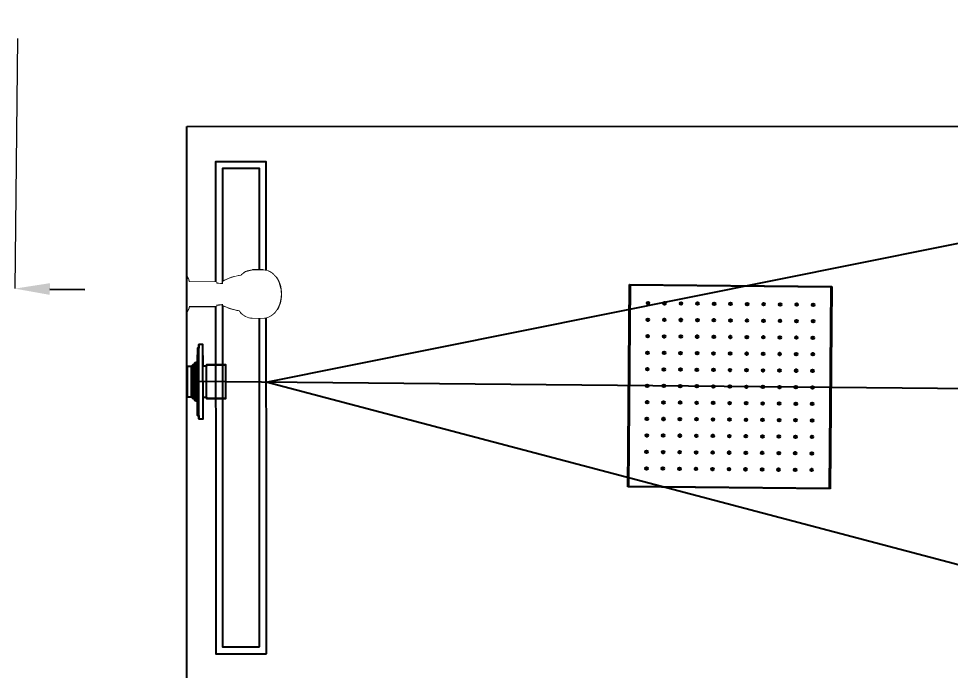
# Model space of a CAD drawing. Extents: x -678889171 to 586587, y -792238163 to 335485.
# Drawn here: x 83210 to 84591, y 36367 to 37333 of the extents above; entities that cross this region are included whole.
import ezdxf
from ezdxf.enums import TextEntityAlignment as Align

# ---------------------------------------------------------------- set-up
doc = ezdxf.new("R2010")
doc.units = 0
doc.header["$MEASUREMENT"] = 0
doc.set_wipeout_variables(frame=1)
doc.layers.get('Defpoints').update_dxf_attribs({"color": 252})
for name, color, linetype in [('1', 8, 'Continuous'), ('XR-A-9TH-FLOOR$0$A-ANNO-SYMB', 252, 'Continuous'), ('XR-Typ24$0$XR-A-2ND-FLOOR$0$XR-A-TYP-2-3-4-5-6-7-8-9-10$0$A-FURN-SANT', 252, 'Continuous'), ('XR-Typ24$0$XR-A-2ND-FLOOR$0$XR-A-TYP-2-3-4-5-6-7-8-9-10$0$A-WALL', 252, 'Continuous'), ('XR-Typ24$0$XR-A-2ND-FLOOR$0$XR-A-TYP-2-3-4-5-6-7-8-9-10$0$XR-A-TYP$0$TYPICAL TYPES$0$XREF_3BR$0$I-WC', 252, 'Continuous'), ('XR-Typ24$0$XR-A-2ND-FLOOR$0$XR-A-TYP-2-3-4-5-6-7-8-9-10$0$XR-A-TYP$0$TYPICAL TYPES$0$XREF_3BR$0$WC-SERIAL', 252, 'Continuous')]:
    doc.layers.add(name, color=color, linetype=linetype)
doc.styles.add('Work$0$E-M.MODUL', font='romans.shx', dxfattribs={"width": 0.8})
doc.styles.add('XR-Typ24$0$XR-A-2ND-FLOOR$0$XR-A-TYP-2-3-4-5-6-7-8-9-10$0$XR-A-TYP$0$TYPICAL TYPES$0$XREF_3BR$0$Standard', font='arial.ttf')
doc.dimstyles.new('Work$0$S-DIM', dxfattribs={"dimscale": 500, "dimtxt": 0.2065, "dimasz": 0.104, "dimexe": 0, "dimexo": 0, "dimgap": 0, "dimtad": 0, "dimdec": 0, "dimzin": 0, "dimdsep": 46, "dimtxsty": 'Work$0$E-M.MODUL', "dimcen": 0.25, "dimclrd": 5, "dimclre": 5, "dimclrt": 1, "dimadec": 0, "dimazin": 0, "dimtfac": 1, "dimtdec": 0, "dimtofl": 0, "dimtmove": 0, "dimatfit": 3, "dimfxl": 1, "dimtolj": 1, "dimtzin": 0, "dimlwe": 13, "dimarcsym": 0})

# ---------------------------------------------------------------- blocks, each defined once
blk = doc.blocks.new('*D2955')
at = {"layer": '1', "color": 5, "lineweight": 13, "transparency": 16777216}
for p, q in [((82902.50312954244, 37307.10410852333), (82898.3297582532, 36936.20003600788)), ((83208.18809400187, 37303.66457536972), (83204.01472271263, 36932.76050285427))]:
    blk.add_line(p, q, dxfattribs=at)
at = {"layer": '1', "color": 5, "lineweight": -2, "transparency": 16777216}
for p, q in [((82846.33304967056, 36936.78509717818), (82794.33634108794, 36937.37015834848)), ((83256.01143129525, 36932.17544168398), (83308.00813987789, 36931.59038051368))]:
    blk.add_line(p, q, dxfattribs=at)
at = {"layer": '1', "color": 5, "transparency": 16777216}
for points in [[(82846.4305598656, 36945.45121527528), (82846.23553947551, 36928.11897908107), (82898.3297582532, 36936.20003600788)], [(83256.1089414903, 36940.84155978107), (83255.9139211002, 36923.50932358687), (83204.01472271263, 36932.76050285427)]]:
    blk.add_solid(points, dxfattribs=at)
at = {"layer": 'Defpoints', "color": 0, "transparency": 16777216}
for p in [(82902.50312954244, 37307.10410852333, 2.591455893778999e-06), (83208.18809400187, 37303.66457536972), (83204.01472271263, 36932.76050285427)]:
    blk.add_point(p, dxfattribs=at)
at = {"layer": '1', "color": 1, "transparency": 16777216, "insert": (83051.1722404829, 36934.48026943108), "char_height": 103.25, "attachment_point": 5, "rotation": 359.3553414788835, "style": 'Work$0$E-M.MODUL'}
blk.add_mtext('\\A1;300', dxfattribs=at)
blk = doc.blocks.new('XR-Typ24$0$XR-A-2ND-FLOOR$0$XR-A-TYP-2-3-4-5-6-7-8-9-10$0$XR-A-TYP$0$TYPICAL TYPES$0$XREF_3BR$0$XREF-1BA$0$11TH FLOOR PLAN EAST TOWER$0$11TH TO 17TH FLOOR PLAN EAST TOWER$0$CEILING SHOWER')
at = {"layer": 'XR-Typ24$0$XR-A-2ND-FLOOR$0$XR-A-TYP-2-3-4-5-6-7-8-9-10$0$A-FURN-SANT'}
for p, q in [((0, 30), (30, 30)), ((-1.818989403545856e-12, 0), (0, 30)), ((0, 30), (0.09999999999854481, 29.90000000000055)), ((0.09999999999854481, 29.90000000000055), (0.09999999999854481, 0.1000000000003638)), ((29.89999999999964, 29.90000000000009), (0.09999999999854481, 29.90000000000055)), ((30, 30), (29.89999999999964, 29.90000000000009)), ((29.89999999999964, 0.1000000000003638), (29.89999999999964, 29.90000000000009)), ((30, 30), (29.99999999999818, 0)), ((0.09999999999854481, 0.1000000000003638), (-1.818989403545856e-12, 0)), ((29.99999999999818, 0), (-1.818989403545856e-12, 0)), ((0.09999999999854481, 0.1000000000003638), (29.89999999999964, 0.1000000000003638)), ((29.89999999999964, 0.1000000000003638), (29.99999999999818, 0))]:
    blk.add_line(p, q, dxfattribs=at)
for centre, radius in [((2.749999999998181, 27.25000000000045), 0.2000000000000001), ((2.749999999998181, 27.25000000000045), 0.1749999999999999), ((2.749999999998181, 27.25000000000045), 0.125), ((2.749999999998181, 27.25000000000045), 0.04999999999999998), ((5.199999999998909, 27.25000000000045), 0.2000000000000001), ((5.199999999998909, 27.25000000000045), 0.1749999999999999), ((5.199999999998909, 27.25000000000045), 0.125), ((5.199999999998909, 27.25000000000045), 0.04999999999999998), ((7.649999999997817, 27.25), 0.2000000000000001), ((7.649999999997817, 27.25), 0.1749999999999999), ((7.649999999997817, 27.25), 0.125), ((7.649999999997817, 27.25), 0.04999999999999998), ((10.10000000000036, 27.25000000000045), 0.2000000000000001), ((10.10000000000036, 27.25000000000045), 0.1749999999999999), ((10.10000000000036, 27.25000000000045), 0.125), ((10.10000000000036, 27.25000000000045), 0.04999999999999998), ((12.54999999999927, 27.25), 0.2000000000000001), ((12.54999999999927, 27.25), 0.1749999999999999), ((12.54999999999927, 27.25), 0.125), ((12.54999999999927, 27.25), 0.04999999999999998), ((15, 27.25), 0.2000000000000001), ((15, 27.25), 0.1749999999999999), ((15, 27.25), 0.125), ((15, 27.25), 0.04999999999999998), ((17.44999999999891, 27.25), 0.2000000000000001), ((17.44999999999891, 27.25), 0.1749999999999999), ((17.44999999999891, 27.25), 0.125), ((17.44999999999891, 27.25), 0.04999999999999998), ((19.89999999999782, 27.25000000000045), 0.2000000000000001), ((19.89999999999782, 27.25000000000045), 0.1749999999999999), ((19.89999999999782, 27.25000000000045), 0.125), ((19.89999999999782, 27.25000000000045), 0.04999999999999998), ((22.34999999999854, 27.25000000000045), 0.2000000000000001), ((22.34999999999854, 27.25000000000045), 0.1749999999999999), ((22.34999999999854, 27.25000000000045), 0.125), ((22.34999999999854, 27.25000000000045), 0.04999999999999998), ((24.79999999999927, 27.25000000000045), 0.2000000000000001), ((24.79999999999927, 27.25000000000045), 0.1749999999999999), ((24.79999999999927, 27.25000000000045), 0.125), ((24.79999999999927, 27.25000000000045), 0.04999999999999998), ((27.24999999999818, 27.25000000000045), 0.2000000000000001), ((27.24999999999818, 27.25000000000045), 0.1749999999999999), ((27.24999999999818, 27.25000000000045), 0.125), ((27.24999999999818, 27.25000000000045), 0.04999999999999998), ((2.749999999998181, 24.80000000000018), 0.2000000000000001), ((2.749999999998181, 24.80000000000018), 0.1749999999999999), ((2.749999999998181, 24.80000000000018), 0.125), ((5.199999999998909, 24.80000000000018), 0.2000000000000001), ((5.199999999998909, 24.80000000000018), 0.1749999999999999), ((5.199999999998909, 24.80000000000018), 0.125), ((7.649999999997817, 24.79999999999973), 0.2000000000000001), ((7.649999999997817, 24.79999999999973), 0.1749999999999999), ((7.649999999997817, 24.79999999999973), 0.125), ((10.09999999999854, 24.80000000000018), 0.2000000000000001), ((10.09999999999854, 24.80000000000018), 0.1749999999999999), ((10.09999999999854, 24.80000000000018), 0.125), ((12.54999999999927, 24.80000000000018), 0.2000000000000001), ((12.54999999999927, 24.80000000000018), 0.1749999999999999), ((12.54999999999927, 24.80000000000018), 0.125), ((14.99999999999818, 24.80000000000018), 0.2000000000000001), ((14.99999999999818, 24.80000000000018), 0.1749999999999999), ((14.99999999999818, 24.80000000000018), 0.125), ((17.45000000000073, 24.80000000000064), 0.2000000000000001), ((17.45000000000073, 24.80000000000064), 0.1749999999999999), ((17.45000000000073, 24.80000000000064), 0.125), ((19.89999999999964, 24.80000000000018), 0.2000000000000001), ((19.89999999999964, 24.80000000000018), 0.1749999999999999), ((19.89999999999964, 24.80000000000018), 0.125), ((22.35000000000036, 24.80000000000018), 0.2000000000000001), ((22.35000000000036, 24.80000000000018), 0.1749999999999999), ((22.35000000000036, 24.80000000000018), 0.125), ((24.79999999999745, 24.79999999999973), 0.2000000000000001), ((24.79999999999745, 24.79999999999973), 0.1749999999999999), ((24.79999999999745, 24.79999999999973), 0.125), ((27.24999999999818, 24.80000000000018), 0.2000000000000001), ((27.24999999999818, 24.80000000000018), 0.1749999999999999), ((27.24999999999818, 24.80000000000018), 0.125), ((2.749999999998181, 24.80000000000018), 0.04999999999999998), ((5.199999999998909, 24.80000000000018), 0.04999999999999998), ((7.649999999997817, 24.79999999999973), 0.04999999999999998), ((10.09999999999854, 24.80000000000018), 0.04999999999999998), ((12.54999999999927, 24.80000000000018), 0.04999999999999998), ((14.99999999999818, 24.80000000000018), 0.04999999999999998), ((17.45000000000073, 24.80000000000064), 0.04999999999999998), ((19.89999999999964, 24.80000000000018), 0.04999999999999998), ((22.35000000000036, 24.80000000000018), 0.04999999999999998), ((24.79999999999745, 24.79999999999973), 0.04999999999999998), ((27.24999999999818, 24.80000000000018), 0.04999999999999998), ((2.75, 22.35000000000036), 0.2000000000000001), ((2.75, 22.35000000000036), 0.1749999999999999), ((2.75, 22.35000000000036), 0.125), ((2.75, 22.35000000000036), 0.04999999999999998), ((5.199999999998909, 22.35000000000036), 0.2000000000000001), ((5.199999999998909, 22.35000000000036), 0.1749999999999999), ((5.199999999998909, 22.35000000000036), 0.125), ((5.199999999998909, 22.35000000000036), 0.04999999999999998), ((7.649999999999636, 22.35000000000036), 0.2000000000000001), ((7.649999999999636, 22.35000000000036), 0.1749999999999999), ((7.649999999999636, 22.35000000000036), 0.125), ((7.649999999999636, 22.35000000000036), 0.04999999999999998), ((10.09999999999854, 22.35000000000036), 0.2000000000000001), ((10.09999999999854, 22.35000000000036), 0.1749999999999999), ((10.09999999999854, 22.35000000000036), 0.125), ((10.09999999999854, 22.35000000000036), 0.04999999999999998), ((12.54999999999927, 22.35000000000036), 0.2000000000000001), ((12.54999999999927, 22.35000000000036), 0.1749999999999999), ((12.54999999999927, 22.35000000000036), 0.125), ((12.54999999999927, 22.35000000000036), 0.04999999999999998), ((14.99999999999818, 22.34999999999991), 0.2000000000000001), ((14.99999999999818, 22.34999999999991), 0.1749999999999999), ((14.99999999999818, 22.34999999999991), 0.125), ((14.99999999999818, 22.34999999999991), 0.04999999999999998), ((17.44999999999891, 22.35000000000036), 0.2000000000000001), ((17.44999999999891, 22.35000000000036), 0.1749999999999999), ((17.44999999999891, 22.35000000000036), 0.125), ((17.44999999999891, 22.35000000000036), 0.04999999999999998), ((19.89999999999782, 22.35000000000036), 0.2000000000000001), ((19.89999999999782, 22.35000000000036), 0.1749999999999999), ((19.89999999999782, 22.35000000000036), 0.125), ((19.89999999999782, 22.35000000000036), 0.04999999999999998), ((22.34999999999854, 22.35000000000036), 0.2000000000000001), ((22.34999999999854, 22.35000000000036), 0.1749999999999999), ((22.34999999999854, 22.35000000000036), 0.125), ((22.34999999999854, 22.35000000000036), 0.04999999999999998), ((24.79999999999927, 22.34999999999991), 0.2000000000000001), ((24.79999999999927, 22.34999999999991), 0.1749999999999999), ((24.79999999999927, 22.34999999999991), 0.125), ((24.79999999999927, 22.34999999999991), 0.04999999999999998), ((27.25, 22.35000000000036), 0.2000000000000001), ((27.25, 22.35000000000036), 0.1749999999999999), ((27.25, 22.35000000000036), 0.125), ((27.25, 22.35000000000036), 0.04999999999999998), ((2.749999999998181, 19.90000000000055), 0.2000000000000001), ((2.749999999998181, 19.90000000000055), 0.1749999999999999), ((2.749999999998181, 19.90000000000055), 0.125), ((2.749999999998181, 19.90000000000055), 0.04999999999999998), ((5.199999999998909, 19.90000000000009), 0.2000000000000001), ((5.199999999998909, 19.90000000000009), 0.1749999999999999), ((5.199999999998909, 19.90000000000009), 0.125), ((5.199999999998909, 19.90000000000009), 0.04999999999999998), ((7.649999999999636, 19.90000000000009), 0.2000000000000001), ((7.649999999999636, 19.90000000000009), 0.1749999999999999), ((7.649999999999636, 19.90000000000009), 0.125), ((7.649999999999636, 19.90000000000009), 0.04999999999999998), ((10.10000000000036, 19.90000000000009), 0.2000000000000001), ((10.10000000000036, 19.90000000000009), 0.1749999999999999), ((10.10000000000036, 19.90000000000009), 0.125), ((10.10000000000036, 19.90000000000009), 0.04999999999999998), ((12.54999999999927, 19.90000000000055), 0.2000000000000001), ((12.54999999999927, 19.90000000000055), 0.1749999999999999), ((12.54999999999927, 19.90000000000055), 0.125), ((12.54999999999927, 19.90000000000055), 0.04999999999999998), ((14.99999999999818, 19.90000000000009), 0.2000000000000001), ((14.99999999999818, 19.90000000000009), 0.1749999999999999), ((14.99999999999818, 19.90000000000009), 0.125), ((14.99999999999818, 19.90000000000009), 0.04999999999999998), ((17.44999999999709, 19.90000000000009), 0.2000000000000001), ((17.44999999999709, 19.90000000000009), 0.1749999999999999), ((17.44999999999709, 19.90000000000009), 0.125), ((17.44999999999709, 19.90000000000009), 0.04999999999999998), ((19.89999999999964, 19.90000000000009), 0.2000000000000001), ((19.89999999999964, 19.90000000000009), 0.1749999999999999), ((19.89999999999964, 19.90000000000009), 0.125), ((19.89999999999964, 19.90000000000009), 0.04999999999999998), ((22.34999999999854, 19.90000000000009), 0.2000000000000001), ((22.34999999999854, 19.90000000000009), 0.1749999999999999), ((22.34999999999854, 19.90000000000009), 0.125), ((22.34999999999854, 19.90000000000009), 0.04999999999999998), ((24.79999999999927, 19.90000000000009), 0.2000000000000001), ((24.79999999999927, 19.90000000000009), 0.1749999999999999), ((24.79999999999927, 19.90000000000009), 0.125), ((24.79999999999927, 19.90000000000009), 0.04999999999999998), ((27.24999999999818, 19.90000000000009), 0.2000000000000001), ((27.24999999999818, 19.90000000000009), 0.1749999999999999), ((27.24999999999818, 19.90000000000009), 0.125), ((27.24999999999818, 19.90000000000009), 0.04999999999999998), ((2.75, 17.45000000000027), 0.2000000000000001), ((2.75, 17.45000000000027), 0.1749999999999999), ((2.75, 17.45000000000027), 0.125), ((2.75, 17.45000000000027), 0.04999999999999998), ((5.199999999998909, 17.45000000000027), 0.2000000000000001), ((5.199999999998909, 17.45000000000027), 0.1749999999999999), ((5.199999999998909, 17.45000000000027), 0.125), ((5.199999999998909, 17.45000000000027), 0.04999999999999998), ((7.649999999997817, 17.45000000000027), 0.2000000000000001), ((7.649999999997817, 17.45000000000027), 0.1749999999999999), ((7.649999999997817, 17.45000000000027), 0.125), ((7.649999999997817, 17.45000000000027), 0.04999999999999998), ((10.09999999999854, 17.44999999999982), 0.2000000000000001), ((10.09999999999854, 17.44999999999982), 0.1749999999999999), ((10.09999999999854, 17.44999999999982), 0.125), ((10.09999999999854, 17.44999999999982), 0.04999999999999998), ((12.54999999999927, 17.45000000000027), 0.2000000000000001), ((12.54999999999927, 17.45000000000027), 0.1749999999999999), ((12.54999999999927, 17.45000000000027), 0.125), ((12.54999999999927, 17.45000000000027), 0.04999999999999998), ((15, 17.45000000000027), 0.2000000000000001), ((15, 17.45000000000027), 0.1749999999999999), ((15, 17.45000000000027), 0.125), ((15, 17.45000000000027), 0.04999999999999998), ((17.45000000000073, 17.45000000000027), 0.2000000000000001), ((17.45000000000073, 17.45000000000027), 0.1749999999999999), ((17.45000000000073, 17.45000000000027), 0.125), ((17.45000000000073, 17.45000000000027), 0.04999999999999998), ((19.89999999999964, 17.45000000000073), 0.2000000000000001), ((19.89999999999964, 17.45000000000073), 0.1749999999999999), ((19.89999999999964, 17.45000000000073), 0.125), ((19.89999999999964, 17.45000000000073), 0.04999999999999998), ((22.34999999999854, 17.45000000000027), 0.2000000000000001), ((22.34999999999854, 17.45000000000027), 0.1749999999999999), ((22.34999999999854, 17.45000000000027), 0.125), ((22.34999999999854, 17.45000000000027), 0.04999999999999998), ((24.79999999999745, 17.45000000000027), 0.2000000000000001), ((24.79999999999745, 17.45000000000027), 0.1749999999999999), ((24.79999999999745, 17.45000000000027), 0.125), ((24.79999999999745, 17.45000000000027), 0.04999999999999998), ((27.25, 17.44999999999982), 0.2000000000000001), ((27.25, 17.44999999999982), 0.1749999999999999), ((27.25, 17.44999999999982), 0.125), ((27.25, 17.44999999999982), 0.04999999999999998), ((2.75, 15), 0.2000000000000001), ((5.199999999998909, 15), 0.2000000000000001), ((7.649999999997817, 15), 0.2000000000000001), ((10.09999999999854, 15.00000000000045), 0.2000000000000001), ((12.54999999999927, 15.00000000000045), 0.2000000000000001), ((14.99999999999818, 15.00000000000045), 0.2000000000000001), ((17.44999999999891, 15), 0.2000000000000001), ((19.89999999999782, 15), 0.2000000000000001), ((22.35000000000036, 15), 0.2000000000000001), ((24.79999999999927, 15), 0.2000000000000001), ((27.24999999999818, 15.00000000000045), 0.2000000000000001), ((2.75, 15), 0.1749999999999999), ((2.75, 15), 0.125), ((2.75, 15), 0.04999999999999998), ((5.199999999998909, 15), 0.1749999999999999), ((5.199999999998909, 15), 0.125), ((5.199999999998909, 15), 0.04999999999999998), ((7.649999999997817, 15), 0.1749999999999999), ((7.649999999997817, 15), 0.125), ((7.649999999997817, 15), 0.04999999999999998), ((10.09999999999854, 15.00000000000045), 0.1749999999999999), ((10.09999999999854, 15.00000000000045), 0.125), ((10.09999999999854, 15.00000000000045), 0.04999999999999998), ((12.54999999999927, 15.00000000000045), 0.1749999999999999), ((12.54999999999927, 15.00000000000045), 0.125), ((12.54999999999927, 15.00000000000045), 0.04999999999999998), ((14.99999999999818, 15.00000000000045), 0.1749999999999999), ((14.99999999999818, 15.00000000000045), 0.125), ((14.99999999999818, 15.00000000000045), 0.04999999999999998), ((17.44999999999891, 15), 0.1749999999999999), ((17.44999999999891, 15), 0.125), ((17.44999999999891, 15), 0.04999999999999998), ((19.89999999999782, 15), 0.1749999999999999), ((19.89999999999782, 15), 0.125), ((19.89999999999782, 15), 0.04999999999999998), ((22.35000000000036, 15), 0.1749999999999999), ((22.35000000000036, 15), 0.125), ((22.35000000000036, 15), 0.04999999999999998), ((24.79999999999927, 15), 0.1749999999999999), ((24.79999999999927, 15), 0.125), ((24.79999999999927, 15), 0.04999999999999998), ((27.24999999999818, 15.00000000000045), 0.1749999999999999), ((27.24999999999818, 15.00000000000045), 0.125), ((27.24999999999818, 15.00000000000045), 0.04999999999999998), ((2.749999999998181, 12.55000000000018), 0.2000000000000001), ((2.749999999998181, 12.55000000000018), 0.1749999999999999), ((2.749999999998181, 12.55000000000018), 0.125), ((2.749999999998181, 12.55000000000018), 0.04999999999999998), ((5.200000000000728, 12.55000000000064), 0.2000000000000001), ((5.200000000000728, 12.55000000000064), 0.1749999999999999), ((5.200000000000728, 12.55000000000064), 0.125), ((5.200000000000728, 12.55000000000064), 0.04999999999999998), ((7.649999999999636, 12.55000000000018), 0.2000000000000001), ((7.649999999999636, 12.55000000000018), 0.1749999999999999), ((7.649999999999636, 12.55000000000018), 0.125), ((7.649999999999636, 12.55000000000018), 0.04999999999999998), ((10.10000000000036, 12.55000000000018), 0.2000000000000001), ((10.10000000000036, 12.55000000000018), 0.1749999999999999), ((10.10000000000036, 12.55000000000018), 0.125), ((10.10000000000036, 12.55000000000018), 0.04999999999999998), ((12.54999999999927, 12.54999999999973), 0.2000000000000001), ((12.54999999999927, 12.54999999999973), 0.1749999999999999), ((12.54999999999927, 12.54999999999973), 0.125), ((12.54999999999927, 12.54999999999973), 0.04999999999999998), ((14.99999999999818, 12.55000000000018), 0.2000000000000001), ((14.99999999999818, 12.55000000000018), 0.1749999999999999), ((14.99999999999818, 12.55000000000018), 0.125), ((14.99999999999818, 12.55000000000018), 0.04999999999999998), ((17.44999999999891, 12.55000000000018), 0.2000000000000001), ((17.44999999999891, 12.55000000000018), 0.1749999999999999), ((17.44999999999891, 12.55000000000018), 0.125), ((17.44999999999891, 12.55000000000018), 0.04999999999999998), ((19.89999999999964, 12.55000000000018), 0.2000000000000001), ((19.89999999999964, 12.55000000000018), 0.1749999999999999), ((19.89999999999964, 12.55000000000018), 0.125), ((19.89999999999964, 12.55000000000018), 0.04999999999999998), ((22.34999999999854, 12.55000000000064), 0.2000000000000001), ((22.34999999999854, 12.55000000000064), 0.1749999999999999), ((22.34999999999854, 12.55000000000064), 0.125), ((22.34999999999854, 12.55000000000064), 0.04999999999999998), ((24.79999999999927, 12.55000000000018), 0.2000000000000001), ((24.79999999999927, 12.55000000000018), 0.1749999999999999), ((24.79999999999927, 12.55000000000018), 0.125), ((24.79999999999927, 12.55000000000018), 0.04999999999999998), ((27.24999999999818, 12.55000000000018), 0.2000000000000001), ((27.24999999999818, 12.55000000000018), 0.1749999999999999), ((27.24999999999818, 12.55000000000018), 0.125), ((27.24999999999818, 12.55000000000018), 0.04999999999999998), ((2.749999999998181, 10.09999999999991), 0.2000000000000001), ((2.749999999998181, 10.09999999999991), 0.1749999999999999), ((2.749999999998181, 10.09999999999991), 0.125), ((2.749999999998181, 10.09999999999991), 0.04999999999999998), ((5.199999999998909, 10.09999999999991), 0.2000000000000001), ((5.199999999998909, 10.09999999999991), 0.1749999999999999), ((5.199999999998909, 10.09999999999991), 0.125), ((5.199999999998909, 10.09999999999991), 0.04999999999999998), ((7.649999999997817, 10.09999999999991), 0.2000000000000001), ((7.649999999997817, 10.09999999999991), 0.1749999999999999), ((7.649999999997817, 10.09999999999991), 0.125), ((7.649999999997817, 10.09999999999991), 0.04999999999999998), ((10.09999999999854, 10.10000000000036), 0.2000000000000001), ((10.09999999999854, 10.10000000000036), 0.1749999999999999), ((10.09999999999854, 10.10000000000036), 0.125), ((10.09999999999854, 10.10000000000036), 0.04999999999999998), ((12.54999999999927, 10.10000000000036), 0.2000000000000001), ((12.54999999999927, 10.10000000000036), 0.1749999999999999), ((12.54999999999927, 10.10000000000036), 0.125), ((12.54999999999927, 10.10000000000036), 0.04999999999999998), ((15, 10.10000000000036), 0.2000000000000001), ((15, 10.10000000000036), 0.1749999999999999), ((15, 10.10000000000036), 0.125), ((15, 10.10000000000036), 0.04999999999999998), ((17.44999999999891, 10.10000000000036), 0.2000000000000001), ((17.44999999999891, 10.10000000000036), 0.1749999999999999), ((17.44999999999891, 10.10000000000036), 0.125), ((17.44999999999891, 10.10000000000036), 0.04999999999999998), ((19.89999999999782, 10.09999999999991), 0.2000000000000001), ((19.89999999999782, 10.09999999999991), 0.1749999999999999), ((19.89999999999782, 10.09999999999991), 0.125), ((19.89999999999782, 10.09999999999991), 0.04999999999999998), ((22.34999999999854, 10.10000000000036), 0.2000000000000001), ((22.34999999999854, 10.10000000000036), 0.1749999999999999), ((22.34999999999854, 10.10000000000036), 0.125), ((22.34999999999854, 10.10000000000036), 0.04999999999999998), ((24.79999999999927, 10.09999999999991), 0.2000000000000001), ((24.79999999999927, 10.09999999999991), 0.1749999999999999), ((24.79999999999927, 10.09999999999991), 0.125), ((24.79999999999927, 10.09999999999991), 0.04999999999999998), ((27.25, 10.10000000000036), 0.2000000000000001), ((27.25, 10.10000000000036), 0.1749999999999999), ((27.25, 10.10000000000036), 0.125), ((27.25, 10.10000000000036), 0.04999999999999998), ((2.75, 7.650000000000091), 0.2000000000000001), ((2.75, 7.650000000000091), 0.1749999999999999), ((2.75, 7.650000000000091), 0.125), ((2.75, 7.650000000000091), 0.04999999999999998), ((5.199999999998909, 7.650000000000091), 0.2000000000000001), ((5.199999999998909, 7.650000000000091), 0.1749999999999999), ((5.199999999998909, 7.650000000000091), 0.125), ((5.199999999998909, 7.650000000000091), 0.04999999999999998), ((7.649999999999636, 7.650000000000546), 0.2000000000000001), ((7.649999999999636, 7.650000000000546), 0.1749999999999999), ((7.649999999999636, 7.650000000000546), 0.125), ((7.649999999999636, 7.650000000000546), 0.04999999999999998), ((10.09999999999854, 7.650000000000091), 0.2000000000000001), ((10.09999999999854, 7.650000000000091), 0.1749999999999999), ((10.09999999999854, 7.650000000000091), 0.125), ((10.09999999999854, 7.650000000000091), 0.04999999999999998), ((12.54999999999927, 7.650000000000091), 0.2000000000000001), ((12.54999999999927, 7.650000000000091), 0.1749999999999999), ((12.54999999999927, 7.650000000000091), 0.125), ((12.54999999999927, 7.650000000000091), 0.04999999999999998), ((14.99999999999818, 7.650000000000091), 0.2000000000000001), ((14.99999999999818, 7.650000000000091), 0.1749999999999999), ((14.99999999999818, 7.650000000000091), 0.125), ((14.99999999999818, 7.650000000000091), 0.04999999999999998), ((17.44999999999891, 7.650000000000546), 0.2000000000000001), ((17.44999999999891, 7.650000000000546), 0.1749999999999999), ((17.44999999999891, 7.650000000000546), 0.125), ((17.44999999999891, 7.650000000000546), 0.04999999999999998), ((19.89999999999964, 7.650000000000091), 0.2000000000000001), ((19.89999999999964, 7.650000000000091), 0.1749999999999999), ((19.89999999999964, 7.650000000000091), 0.125), ((19.89999999999964, 7.650000000000091), 0.04999999999999998), ((22.35000000000036, 7.650000000000091), 0.2000000000000001), ((22.35000000000036, 7.650000000000091), 0.1749999999999999), ((22.35000000000036, 7.650000000000091), 0.125), ((22.35000000000036, 7.650000000000091), 0.04999999999999998), ((24.79999999999927, 7.650000000000091), 0.2000000000000001), ((24.79999999999927, 7.650000000000091), 0.1749999999999999), ((24.79999999999927, 7.650000000000091), 0.125), ((24.79999999999927, 7.650000000000091), 0.04999999999999998), ((27.24999999999818, 7.650000000000091), 0.2000000000000001), ((27.24999999999818, 7.650000000000091), 0.1749999999999999), ((27.24999999999818, 7.650000000000091), 0.125), ((27.24999999999818, 7.650000000000091), 0.04999999999999998), ((2.75, 5.200000000000273), 0.2000000000000001), ((2.75, 5.200000000000273), 0.1749999999999999), ((2.75, 5.200000000000273), 0.125), ((2.75, 5.200000000000273), 0.04999999999999998), ((5.200000000000728, 5.199999999999818), 0.2000000000000001), ((5.200000000000728, 5.199999999999818), 0.1749999999999999), ((5.200000000000728, 5.199999999999818), 0.125), ((5.200000000000728, 5.199999999999818), 0.04999999999999998), ((7.649999999999636, 5.200000000000273), 0.2000000000000001), ((7.649999999999636, 5.200000000000273), 0.1749999999999999), ((7.649999999999636, 5.200000000000273), 0.125), ((7.649999999999636, 5.200000000000273), 0.04999999999999998), ((10.09999999999854, 5.200000000000273), 0.2000000000000001), ((10.09999999999854, 5.200000000000273), 0.1749999999999999), ((10.09999999999854, 5.200000000000273), 0.125), ((10.09999999999854, 5.200000000000273), 0.04999999999999998), ((12.54999999999745, 5.200000000000273), 0.2000000000000001), ((12.54999999999745, 5.200000000000273), 0.1749999999999999), ((12.54999999999745, 5.200000000000273), 0.125), ((12.54999999999745, 5.200000000000273), 0.04999999999999998), ((15, 5.199999999999818), 0.2000000000000001), ((15, 5.199999999999818), 0.1749999999999999), ((15, 5.199999999999818), 0.125), ((15, 5.199999999999818), 0.04999999999999998), ((17.44999999999891, 5.200000000000273), 0.2000000000000001), ((17.44999999999891, 5.200000000000273), 0.1749999999999999), ((17.44999999999891, 5.200000000000273), 0.125), ((17.44999999999891, 5.200000000000273), 0.04999999999999998), ((19.89999999999964, 5.200000000000273), 0.2000000000000001), ((19.89999999999964, 5.200000000000273), 0.1749999999999999), ((19.89999999999964, 5.200000000000273), 0.125), ((19.89999999999964, 5.200000000000273), 0.04999999999999998), ((22.34999999999854, 5.199999999999818), 0.2000000000000001), ((22.34999999999854, 5.199999999999818), 0.1749999999999999), ((22.34999999999854, 5.199999999999818), 0.125), ((22.34999999999854, 5.199999999999818), 0.04999999999999998), ((24.79999999999927, 5.200000000000273), 0.2000000000000001), ((24.79999999999927, 5.200000000000273), 0.1749999999999999), ((24.79999999999927, 5.200000000000273), 0.125), ((24.79999999999927, 5.200000000000273), 0.04999999999999998), ((27.25, 5.200000000000273), 0.2000000000000001), ((27.25, 5.200000000000273), 0.1749999999999999), ((27.25, 5.200000000000273), 0.125), ((27.25, 5.200000000000273), 0.04999999999999998), ((2.749999999998181, 2.750000000000455), 0.2000000000000001), ((2.749999999998181, 2.750000000000455), 0.1749999999999999), ((2.749999999998181, 2.750000000000455), 0.125), ((2.749999999998181, 2.750000000000455), 0.04999999999999998), ((5.199999999998909, 2.75), 0.2000000000000001), ((5.199999999998909, 2.75), 0.1749999999999999), ((5.199999999998909, 2.75), 0.125), ((5.199999999998909, 2.75), 0.04999999999999998), ((7.649999999997817, 2.75), 0.2000000000000001), ((7.649999999997817, 2.75), 0.1749999999999999), ((7.649999999997817, 2.75), 0.125), ((7.649999999997817, 2.75), 0.04999999999999998), ((10.10000000000036, 2.750000000000455), 0.2000000000000001), ((10.10000000000036, 2.750000000000455), 0.1749999999999999), ((10.10000000000036, 2.750000000000455), 0.125), ((10.10000000000036, 2.750000000000455), 0.04999999999999998), ((12.54999999999927, 2.75), 0.2000000000000001), ((12.54999999999927, 2.75), 0.1749999999999999), ((12.54999999999927, 2.75), 0.125), ((12.54999999999927, 2.75), 0.04999999999999998), ((15, 2.750000000000455), 0.2000000000000001), ((15, 2.750000000000455), 0.1749999999999999), ((15, 2.750000000000455), 0.125), ((15, 2.750000000000455), 0.04999999999999998), ((17.44999999999891, 2.750000000000455), 0.2000000000000001), ((17.44999999999891, 2.750000000000455), 0.1749999999999999), ((17.44999999999891, 2.750000000000455), 0.125), ((17.44999999999891, 2.750000000000455), 0.04999999999999998), ((19.89999999999782, 2.750000000000455), 0.2000000000000001), ((19.89999999999782, 2.750000000000455), 0.1749999999999999), ((19.89999999999782, 2.750000000000455), 0.125), ((19.89999999999782, 2.750000000000455), 0.04999999999999998), ((22.35000000000036, 2.75), 0.2000000000000001), ((22.35000000000036, 2.75), 0.1749999999999999), ((22.35000000000036, 2.75), 0.125), ((22.35000000000036, 2.75), 0.04999999999999998), ((24.79999999999927, 2.750000000000455), 0.2000000000000001), ((24.79999999999927, 2.750000000000455), 0.1749999999999999), ((24.79999999999927, 2.750000000000455), 0.125), ((24.79999999999927, 2.750000000000455), 0.04999999999999998), ((27.25, 2.75), 0.2000000000000001), ((27.25, 2.75), 0.1749999999999999), ((27.25, 2.75), 0.125), ((27.25, 2.75), 0.04999999999999998)]:
    blk.add_circle(centre, radius, dxfattribs=at)
blk = doc.blocks.new('XR-Typ24$0$XR-A-2ND-FLOOR$0$XR-A-TYP-2-3-4-5-6-7-8-9-10$0$XR-A-TYP$0$TYPICAL TYPES$0$XREF_3BR$0$Ct370p')
at = {"layer": 'XR-Typ24$0$XR-A-2ND-FLOOR$0$XR-A-TYP-2-3-4-5-6-7-8-9-10$0$A-FURN-SANT'}
for p, q in [((-0.01787886788537207, 5.068153140541654e-05), (-0.01787886788537207, -0.003149409473650167)), ((0.01787886788537918, -0.003416459202014721), (0.01787886788537918, 1.4210854715202e-14)), ((-0.01787886788537207, -0.003149409473650167), (-0.01787886788537207, -0.04401936840407927)), ((0.01787886788537918, -0.003416459202014721), (0.01787886788537563, -0.04401936840407927)), ((-0.01253571428572897, -0.01794291607073717), (-0.01253571428572542, -0.04401936840406506)), ((0.01253571428572897, -0.01794291607075138), (0.01253571428572897, -0.04401936840407927)), ((-0.01572925277675452, -0.04401936840407927), (-0.01787886788537207, -0.04401936840407927)), ((-0.01253571428572542, -0.04401936840406506), (-0.01572925277675452, -0.04401936840407927)), ((-0.01253571428572542, -0.04401936840406506), (-0.01253571428572542, -0.0448919120496214)), ((-0.01253571428572542, -0.0448919120496214), (-0.01253571428572187, -0.0725813780138509)), ((0.01572925277675097, -0.04401936840407927), (0.01253571428572897, -0.04401936840407927)), ((0.01253571428572897, -0.04401936840407927), (0.01253571428572897, -0.0448919120496214)), ((0.01253571428572897, -0.0448919120496214), (0.01253571428572897, -0.07258137801383668)), ((0.01787886788537563, -0.04401936840407927), (0.01572925277675097, -0.04401936840407927)), ((-0.01253571428572187, -0.0725813780138509), (-0.01253571428572542, -0.07552144434121999)), ((0.01253571428572897, -0.07258137801383668), (0.01253571428572897, -0.07552144434121999)), ((-0.03530892857138213, -0.1131075047645851), (-0.03530892857138568, -0.09737965598515075)), ((0.03530892857138213, -0.1131075047645851), (0.03530892857138568, -0.09737965598515075)), ((-0.02500000000003766, -0.1197072267789281), (-0.02500000000003055, -0.1202908552428426))]:
    blk.add_line(p, q, dxfattribs=at)
for points in [[(-0.02558276480832333, 0, 0.07768893097304896), (-0.01787886788537207, -0.003149409473650167)], [(0.01787886788537918, -0.003416459202014721, 0.1146559638912077), (0.02558276480832689, 0, -2.040379481594676)], [(-0.0146250164833468, -0.05346630955462217), (-0.01828021807606461, -0.05346630955462217, 0.1094724859775199), (-0.02744182638629056, -0.08072540138513773, 0.08638782816952728)], [(-0.01572925277675452, -0.04401936840407927, 0.01175441006582145), (-0.01479185217818468, -0.05346630955462217, 0.8715293411082307)], [(-0.01253571428572542, -0.05346630955462217), (-0.0146250164833468, -0.05346630955462217, 0.1618948752590729)], [(0.01479185217818113, -0.05346630955462217), (0.01253571428573252, -0.05346630955462217, 0.1618948752590729)], [(0.01572925277675097, -0.04401936840407927, -0.01175441006582145), (0.01479185217818113, -0.05346630955462217, -0.8715293411082307)], [(0.01637651817527086, -0.05346630955462217), (0.01479185217818113, -0.05346630955462217, 0.1618948752590729)], [(0.02414479263872593, -0.07803803796699071, 0.07994677568552638), (0.01637651817527086, -0.05346630955462217, -0.2371822571315181)], [(0.01693986077971843, -0.0740756660677988, -0.01704061555800538), (0.01678265095101494, -0.05509211075103337, -135.1754357065881)], [(-0.01989606771524421, -0.07544726087878928, 0.02660990824048174), (-0.02022660230850448, -0.05692614523356099, 42.43089830861947)], [(-0.01253571428572542, -0.05897033866698109, 0.1789384641164113), (-0.02004013117829118, -0.06985982463140772, -7.981731971230445)], [(0.01691803074659504, -0.06985982463140772, 0.1229984033059245), (0.01253571428572897, -0.06172317449055242, -7.981731971230445)], [(-0.02744182638629056, -0.08072540138513773, 0.01178267698383225), (-0.02839453364058997, -0.08167026263265598, 0.06553096877080353), (-0.03280341146737342, -0.08765289908176044, 0.1267266876470203), (-0.03530892857138568, -0.09737965598515075, 0.1267266876470189)], [(-0.01253571428572187, -0.0725813780138509, 0.007695850881152427), (-0.01392019267694877, -0.0729886035620666, 0.08582688903698608), (-0.02496718282925769, -0.07863759292598616, 0.02845035186401349), (-0.02744182638629056, -0.08072540138513773, 0.1267266876470203)], [(0.02414479263872593, -0.07803803796699071, 0.07879074585196283), (0.01392019267694877, -0.07298860356205239, 0.007695850881154122), (0.01253571428572897, -0.07258137801383668, 0.0755080478063295)], [(0.03530892857138568, -0.09737965598515075, 0.1267266876470196), (0.03280341146737342, -0.08765289908176044, 0.07566636179296912), (0.02758178325924732, -0.08085871515328336, 0.03014889810885108), (0.02496718282925769, -0.07863759292597194, 0.006988881818005764), (0.02414479263872593, -0.07803803796699071, 0.007695850881154122)], [(-0.03530892857138568, -0.09737965598515075, 0.1267266876470189), (-0.03280341146737697, -0.1071064128885553, 0.1060572036859059), (-0.02496718282925414, -0.1161217190443296, 0.08582688903697783), (-0.01392019267694877, -0.1217707084082491, 0.07550804780632711), (0, -0.1238849357502829, 0.07550804780627629), (0.01392019267694877, -0.1217707084082349, 0.08582688903695451), (0.02496718282926125, -0.1161217190443153, 0.1060572036858709), (0.03280341146737342, -0.1071064128885411, 0.1267266876470189), (0.03530892857138568, -0.09737965598515075, 0.1267266876470196)], [(-0.03530892857138213, -0.1078148961091898, 0.1267266876470189), (-0.03280341146737342, -0.1175416530125801, 0.1060572036859059), (-0.02496718282925769, -0.1265569591683686, 0.08582688903697783), (-0.01392019267694877, -0.132205948532274, 0.07550804780632711), (0, -0.134320175874322, 0.07550804780627629), (0.01392019267694877, -0.1322059485322882, 0.08582688903695451), (0.02496718282925769, -0.1265569591683686, 0.1060572036858709), (0.03280341146737342, -0.1175416530125943, 0.1267266876470182), (0.03530892857138568, -0.107814896109204, 0.1267266876470196)], [(0.03525518894527124, -0.0988496891488495, 0.01827226931952903), (0.03530892857138568, -0.09737965598515075, 0.1267266876470196)], [(-0.03530892857138213, -0.1131075047645851, 0.1267266876470189), (-0.03280341146737342, -0.1228342616679754, 0.1060572036859059), (-0.02496718282925769, -0.1318495678237497, 0.07797044952644439), (-0.0150000000000432, -0.1371442304635053, 0.00780421401378509), (-0.01392019267694877, -0.1374985571876834, 0.07550804780632711), (0, -0.1396127845297315, 0.07550804780627629), (0.01392019267694877, -0.1374985571876834, 0.007804214013386815), (0.01499999999998636, -0.1371442304635337, 0.07797044952682124), (0.02496718282925769, -0.1318495678237639, 0.1060572036858709), (0.03280341146737342, -0.1228342616679754, 0.1267266876470182), (0.03530892857138213, -0.1131075047645851, 0.1267266876470196)]]:
    blk.add_lwpolyline(points, format="xyb", dxfattribs=at)
blk.add_lwpolyline([(0.02558276480832689, 0), (-0.02558276480832333, 0)], dxfattribs=at)
for centre, start, end in [((0, -0.02824655702448808), 39.41825116137183, 140.5817488386282), ((0, -0.06521780338748329), 219.4182511613718, 320.5817488386281)]:
    blk.add_arc(centre, 0.016226803430033, start, end, dxfattribs=at)
blk.add_point((0, 1.4210854715202e-14), dxfattribs=at)
blk.add_point((0, 1.4210854715202e-14), dxfattribs=at)
at = {"layer": 'XR-Typ24$0$XR-A-2ND-FLOOR$0$XR-A-TYP-2-3-4-5-6-7-8-9-10$0$XR-A-TYP$0$TYPICAL TYPES$0$XREF_3BR$0$WC-SERIAL', "style": 'XR-Typ24$0$XR-A-2ND-FLOOR$0$XR-A-TYP-2-3-4-5-6-7-8-9-10$0$XR-A-TYP$0$TYPICAL TYPES$0$XREF_3BR$0$Standard', "flags": 3}
blk.add_attdef('SERIAL', text='', height=0.02360326905531002, dxfattribs=at).set_placement((58.65890699284376, 23.61061079107231), align=Align.TOP_CENTER)
blk.add_wipeout([(-0.028394533640589976, -0.08167026263265426), (-0.03280341146736238, -0.08765289908173869), (-0.03530892857138213, -0.09737965598514203), (-0.035136792619402175, -0.10000674821826443), (-0.03530892857138213, -0.11310750476459118), (-0.034672489861335, -0.11812964115799728), (-0.03399376051053123, -0.12026481073412412), (-0.03169535574110673, -0.12467462868254169), (-0.030490269089041268, -0.12637591477743237), (-0.028346489952548536, -0.12886672461713206), (-0.024967182829266535, -0.13184956782375018), (-0.021371133534733126, -0.13422966254843735), (-0.017323552462297165, -0.13625137125987538), (-0.007039916928082535, -0.139081214145759), (6.383787396815556e-16, -0.1396127845297173), (0.0056207738788511125, -0.1392746278845839), (0.013920192676947746, -0.13749855718767845), (0.02019000502768021, -0.13488547200650333), (0.0223342851002132, -0.13365121796995438), (0.025672044717887386, -0.13130298177380514), (0.02748837580757077, -0.12971762033347017), (0.029363366228942527, -0.12775745899426783), (0.03177518316015836, -0.12455201528390519), (0.03280341146736393, -0.12283426166799433), (0.033889404091870884, -0.12053338333725072), (0.03467248986133685, -0.11812964115799837), (0.03505092580157825, -0.11632032304389277), (0.03522675744368441, -0.11492463414782436), (0.035255188945271215, -0.09884968914883356), (0.035168789236473826, -0.09500832171971414), (0.034331673818416834, -0.0911832686471072), (0.03357468858506896, -0.08920509166864057), (0.03280341146738192, -0.08765289908177418), (0.030449642952920394, -0.08405825631294794), (0.028559559154060117, -0.08184327687054008), (0.026307965238111658, -0.07970874037864903), (0.024144792638722774, -0.07803803796698203), (0.023240962983347754, -0.07301715831169195), (0.022123742917416797, -0.06842594185725928), (0.021242870636790954, -0.06544164951280468), (0.020192534355596647, -0.06233881264187993), (0.019106081770375847, -0.059498559440662624), (0.0163765181752704, -0.05346630955462045), (0.014791852178181998, -0.05346630955462067), (0.01572925277675069, -0.04401936840407403), (0.017878867885375602, -0.04401936840407403), (0.017878867885375602, -0.003416459202013805), (0.02012115820702677, -0.0028407759444050162), (0.021926675058301336, -0.0021498784647141223), (0.021926675058301336, -0.0021498784647141223), (0.024004295130082454, -0.001067261877091108), (0.025582764808324637, 4.801714581503802e-15), (-0.025582764808324665, 4.801714581503802e-15), (-0.023786621340056158, -0.0009930409011210672), (-0.021853153474450687, -0.0018739584949579446), (-0.02057559669457884, -0.0023587994849014193), (-0.02057559669457884, -0.0023587994849014193), (-0.019460050016521506, -0.002723012189283641), (-0.017878867885372088, -0.0031494094736499167), (-0.017878867885372088, -0.04401936840407403), (-0.01572925277675076, -0.04401936840407403), (-0.015580575470558009, -0.04587380324413412), (-0.015488738554514367, -0.04692407161761053), (-0.015316074087542056, -0.0487483482748631), (-0.015166352557749833, -0.050203550910191186), (-0.015050918956778694, -0.051260517345495304), (-0.014791852178182033, -0.05346630955462067), (-0.018280218076060624, -0.05346630955462045), (-0.019384244511312945, -0.05536903704173063), (-0.02080808552752321, -0.05806251593795428), (-0.02249592725032004, -0.061712856327337445), (-0.0240536618347284, -0.06572352555650221), (-0.024880769824878357, -0.06823454724150946), (-0.025443293367637537, -0.07016776449429749), (-0.02593161859486745, -0.0720537927953823), (-0.02634110969262564, -0.07384392600057302), (-0.02666749083238882, -0.07546551205609528), (-0.027050055755886517, -0.07770669123853852), (-0.02722785039876257, -0.07894550163050432), (-0.027441826386291668, -0.08072540138514056)]).dxf.layer = 'XR-Typ24$0$XR-A-2ND-FLOOR$0$XR-A-TYP-2-3-4-5-6-7-8-9-10$0$A-FURN-SANT'
blk = doc.blocks.new('XR-Typ24$0$XR-A-2ND-FLOOR$0$XR-A-TYP-2-3-4-5-6-7-8-9-10$0$XR-A-TYP$0$TYPICAL TYPES$0$XREF_3BR$0$SHOWER C')
at = {"layer": 'XR-Typ24$0$XR-A-2ND-FLOOR$0$XR-A-TYP-2-3-4-5-6-7-8-9-10$0$A-FURN-SANT'}
for p, q in [((4659.622074720653, 6577.178021889937), (4656.622129527914, 6574.178076697193)), ((4660.122065586096, 6584.177894006323), (4659.62207472065, 6583.677903140851)), ((4659.62207472065, 6583.677903140851), (4705.62123434263, 6583.677903140851)), ((4659.62207472065, 6583.677903140851), (4659.622074720653, 6577.178021889937)), ((4705.62123434263, 6577.178021889937), (4659.622074720653, 6577.178021889937)), ((4705.121243477159, 6584.177894006323), (4660.122065586096, 6584.177894006323)), ((4705.62123434263, 6583.677903140851), (4705.121243477159, 6584.177894006323)), ((4705.62123434263, 6577.178021889937), (4705.62123434263, 6583.677903140851)), ((4708.621179535345, 6574.178076697193), (4705.62123434263, 6577.178021889937)), ((4737.620649731834, 6566.166534751712), (4627.622659331446, 6566.178222849892)), ((4732.620741077266, 6568.16649821357), (4642.622385295137, 6568.178186311707)), ((4654.622166066081, 6572.17811323535), (4653.622184335167, 6571.17813150445)), ((4653.622184335167, 6571.17813150445), (4711.621124728088, 6571.17813150445)), ((4653.622184335167, 6571.17813150445), (4653.622184335167, 6568.178186311707)), ((4710.621142997174, 6572.17811323535), (4654.622166066081, 6572.17811323535)), ((4708.621179535345, 6574.178076697193), (4656.622129527914, 6574.178076697193)), ((4656.622129527914, 6574.178076697193), (4656.622129527907, 6572.17811323535)), ((4657.542112720344, 6572.178113235364), (4657.542112720344, 6575.098059889555)), ((4707.701196342936, 6572.17811323535), (4707.70119634294, 6575.09805988954)), ((4708.621179535348, 6572.178113235364), (4708.621179535345, 6574.178076697193)), ((4711.621124728088, 6571.17813150445), (4710.621142997174, 6572.17811323535)), ((4711.621124728088, 6568.178186311707), (4711.621124728088, 6571.17813150445)), ((4737.620649731831, 6560.166644366254), (4627.62265933145, 6560.178332464391)), ((4657.622111258825, 6555.069625797492), (4657.622111258825, 6526.667256380664)), ((4659.622074720653, 6555.26962214362), (4659.622074720653, 6555.26962214362)), ((4659.622074720653, 6555.26962214362), (4659.62207472065, 6555.069625797478)), ((4705.62123434263, 6555.069625797478), (4659.62207472065, 6555.069625797478)), ((4705.62123434263, 6555.069625797478), (4705.62123434263, 6555.26962214362)), ((4707.621197804427, 6555.26962214362), (4707.621197804427, 6555.26962214362)), ((4707.62119780443, 6526.667256380679), (4707.62119780443, 6555.069625797478))]:
    blk.add_line(p, q, dxfattribs=at)
blk.add_lwpolyline([(4693.121462706218, 6526.167265515222), (4693.121462706218, 6526.167265515222), (4658.122102124267, 6526.167265515222, -0.4142135623698984), (4657.622111258825, 6526.667256380664), (4657.622111258825, 6555.069625797492), (4659.62207472065, 6555.069625797478), (4659.622074720653, 6555.26962214362), (4659.622074720653, 6555.26962214362), (4659.622074720653, 6555.26962214362), (4659.622074720653, 6555.26962214362), (4659.622074720653, 6560.1583328298), (4627.62265933145, 6560.1583328298), (4627.622659331446, 6566.178222849892), (4632.622567985993, 6566.178222849892), (4632.622567985993, 6568.178186311707), (4732.620741077266, 6568.16649821357), (4732.620741077262, 6566.166534751741), (4737.620649731834, 6566.166534751712), (4737.620649731831, 6560.166644366254), (4705.621234342627, 6560.158332829786), (4705.62123434263, 6555.26962214362), (4705.62123434263, 6555.26962214362), (4705.62123434263, 6555.26962214362), (4705.62123434263, 6555.26962214362), (4705.62123434263, 6555.069625797478), (4707.62119780443, 6555.069625797478), (4707.62119780443, 6526.667256380679, -0.4142135623698984), (4707.121206938984, 6526.167265515222), (4693.121462706218, 6526.167265515222)], format="xyb", dxfattribs=at)
blk = doc.blocks.new('XR-Typ24')
at = {"layer": 'XR-Typ24$0$XR-A-2ND-FLOOR$0$XR-A-TYP-2-3-4-5-6-7-8-9-10$0$A-FURN-SANT', "ltscale": 0.5}
blk.add_line((87491.31568810927, 23261.391966625, -0.0001594547033818846), (86265.00567286814, 23273.03367621526, -0.0001594542763708435), dxfattribs=at)
at = {"layer": 'XR-Typ24$0$XR-A-2ND-FLOOR$0$XR-A-TYP-2-3-4-5-6-7-8-9-10$0$A-FURN-SANT', "ltscale": 0.5, "elevation": 0.0001070577268393427}
blk.add_lwpolyline([(88257.59299730997, 22775.97436211478), (86377.28503164728, 23271.90788251557), (88257.87993292055, 23649.56046673929)], dxfattribs=at)
at = {"layer": 'XR-Typ24$0$XR-A-2ND-FLOOR$0$XR-A-TYP-2-3-4-5-6-7-8-9-10$0$A-FURN-SANT', "extrusion": (-2.050901765948308e-11, -4.813762346302096e-09, 1)}
for points, elevation in [([(86377.57835954687, 22869.40144404306), (86377.28346883121, 23598.86307106467), (86302.28347102835, 23598.84466840007), (86302.57836198242, 22869.38304137846)], 0.0002735908311623377), ([(86367.57590631016, 22879.39899009328), (86367.28592266179, 23588.86061758953), (86312.28592438428, 23588.84712223063), (86312.57590779423, 22879.38549473438)], 0.0002736398884085157)]:
    blk.add_lwpolyline(points, close=True, dxfattribs=dict(at, elevation=elevation))
at = {"layer": 'XR-Typ24$0$XR-A-2ND-FLOOR$0$XR-A-TYP-2-3-4-5-6-7-8-9-10$0$A-WALL'}
blk.add_line((86259.40617263611, 23651.17416399846), (88257.87963704375, 23651.9254918989), dxfattribs=at)
at = {"layer": 'XR-Typ24$0$XR-A-2ND-FLOOR$0$XR-A-TYP-2-3-4-5-6-7-8-9-10$0$A-FURN-SANT', "extrusion": (-2.014349592110351e-11, -4.884387727332651e-09, 1), "xscale": -0.9999999999999953, "rotation": 90.01405869601109}
blk.add_blockref('XR-Typ24$0$XR-A-2ND-FLOOR$0$XR-A-TYP-2-3-4-5-6-7-8-9-10$0$XR-A-TYP$0$TYPICAL TYPES$0$XREF_3BR$0$SHOWER C', (92842.5658940183, 27956.84249001999, 1.106254979670621e-05), dxfattribs=at)
at = {"layer": 'XR-Typ24$0$XR-A-2ND-FLOOR$0$XR-A-TYP-2-3-4-5-6-7-8-9-10$0$XR-A-TYP$0$TYPICAL TYPES$0$XREF_3BR$0$I-WC', "xscale": 9.999998164084152, "yscale": 9.999998164084152, "zscale": 9.999998164084152, "rotation": 179.4560912271041}
blk.add_blockref('XR-Typ24$0$XR-A-2ND-FLOOR$0$XR-A-TYP-2-3-4-5-6-7-8-9-10$0$XR-A-TYP$0$TYPICAL TYPES$0$XREF_3BR$0$XREF-1BA$0$11TH FLOOR PLAN EAST TOWER$0$11TH TO 17TH FLOOR PLAN EAST TOWER$0$CEILING SHOWER', (87216.1864746645, 23414.00108494978, 0.0001049072570120269), dxfattribs=at)
at = {"layer": 'XR-Typ24$0$XR-A-2ND-FLOOR$0$XR-A-TYP-2-3-4-5-6-7-8-9-10$0$A-FURN-SANT', "extrusion": (-2.014349592099664e-11, -4.884387727332656e-09, 1), "xscale": -1000.000000000002, "yscale": 1000.000000000001, "zscale": 1000, "rotation": 90.01405869601109}
blk.add_blockref('XR-Typ24$0$XR-A-2ND-FLOOR$0$XR-A-TYP-2-3-4-5-6-7-8-9-10$0$XR-A-TYP$0$TYPICAL TYPES$0$XREF_3BR$0$Ct370p', (86259.49964867422, 23402.53462080918, -1.131506163450183e-05), dxfattribs=at)
at = {"layer": 'XR-Typ24$0$XR-A-2ND-FLOOR$0$XR-A-TYP-2-3-4-5-6-7-8-9-10$0$A-WALL'}
blk.add_line((86259.98424513213, 22113.54650312597), (86259.40617263611, 23651.17416399846), dxfattribs=at)

msp = doc.modelspace()

# ---------------------------------------------------------------- block references
at = {"layer": 'XR-A-9TH-FLOOR$0$A-ANNO-SYMB'}
msp.add_blockref('XR-Typ24', (-2800.434649049275, 13522.11598560929), dxfattribs=at)

# ---------------------------------------------------------------- next in the draw order: dimensions: what is measured, and where the dimension line sits
at = {"layer": '1', "color": 4}
dim = msp.add_aligned_dim(p1=(82902.50312954243, 37307.10410852334, 2.591455893778999e-06), p2=(83208.18809400187, 37303.66457536972), distance=-370.9275509266845, text='300', dimstyle='Work$0$S-DIM', dxfattribs=at)
dim.commit()
dim.dimension.update_dxf_attribs({"geometry": '*D2955', "text_midpoint": (83051.1722404829, 36934.48026943108)})

doc.saveas('drawing.dxf')
